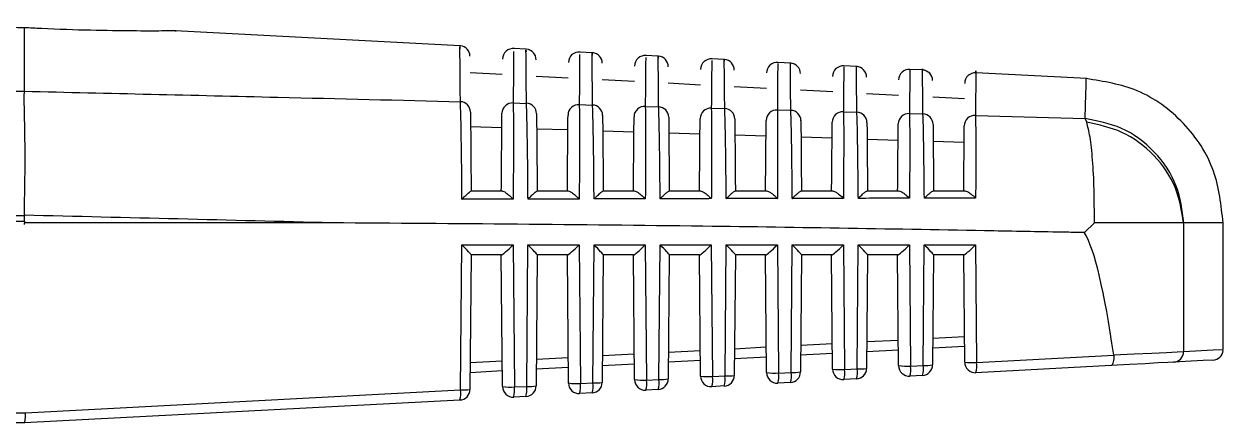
# Model space of a CAD drawing. Extents: x 2 to 136, y 1 to 99.
# Drawn here: x 61.156 to 62.281, y 88.839 to 89.213 of the extents above; entities that cross this region are included whole.
import ezdxf

# ---------------------------------------------------------------- set-up
doc = ezdxf.new("R2010")
doc.units = 0
doc.header["$MEASUREMENT"] = 0
doc.layers.add('OBJECT', color=7, linetype='CONTINUOUS')

msp = doc.modelspace()

# ---------------------------------------------------------------- linework, layer by layer
at = {"layer": 'OBJECT'}
for p, q in [((61.1564, 89.1497), (61.1564, 89.2092)), ((61.5653, 89.1923), (61.2978, 89.2064)), ((61.6273, 89.1891), (61.6157, 89.1897)), ((61.6893, 89.1858), (61.6777, 89.1864)), ((61.7513, 89.1826), (61.7396, 89.1832)), ((61.8134, 89.1793), (61.8016, 89.1799)), ((61.8754, 89.1761), (61.8635, 89.1767)), ((61.9374, 89.1728), (61.9255, 89.1735)), ((61.6049, 89.1653), (61.5748, 89.1668)), ((61.6669, 89.162), (61.6368, 89.1636)), ((61.9994, 89.1696), (61.9874, 89.1702)), ((62.1534, 89.1615), (62.0494, 89.167)), ((61.0319, 89.1496), (61.1564, 89.1496)), ((61.1564, 89.1496), (61.1564, 89.1497)), ((61.7291, 89.1588), (61.6986, 89.1603)), ((61.791, 89.1555), (61.7607, 89.1571)), ((61.853, 89.1523), (61.8227, 89.1538)), ((61.915, 89.149), (61.8847, 89.1506)), ((61.6151, 89.1387), (61.6276, 89.1383)), ((61.9768, 89.1458), (61.9469, 89.1473)), ((62.0387, 89.1425), (62.009, 89.1441)), ((61.6771, 89.1371), (61.6896, 89.1367)), ((61.7391, 89.1354), (61.7517, 89.1351)), ((61.8011, 89.1338), (61.8137, 89.1335)), ((61.8631, 89.1321), (61.8757, 89.1318)), ((61.9251, 89.1304), (61.9377, 89.1301)), ((61.9871, 89.1287), (61.9997, 89.1284)), ((61.5752, 89.1165), (61.6045, 89.1156)), ((62.049, 89.127), (62.152, 89.124)), ((62.1534, 89.1207), (62.152, 89.124)), ((61.6372, 89.1146), (61.6665, 89.1137)), ((61.6992, 89.1126), (61.7285, 89.1117)), ((61.7613, 89.1107), (61.7904, 89.1098)), ((61.8233, 89.1088), (61.8524, 89.1078)), ((61.8853, 89.1068), (61.9144, 89.1059)), ((61.9473, 89.1048), (61.9764, 89.1039)), ((62.0093, 89.1028), (62.0384, 89.1019)), ((61.5756, 89.0563), (61.6047, 89.0563)), ((61.6376, 89.0563), (61.6668, 89.0563)), ((61.6996, 89.0563), (61.7288, 89.0563)), ((61.7616, 89.0563), (61.7909, 89.0563)), ((61.8235, 89.0563), (61.853, 89.0563)), ((61.8855, 89.0563), (61.915, 89.0563)), ((61.9475, 89.0563), (61.9771, 89.0563)), ((62.0094, 89.0563), (62.0392, 89.0563)), ((61.1564, 89.033), (61.0314, 89.033)), ((61.0314, 89.0278), (61.1564, 89.0278)), ((61.1564, 89.0278), (61.1564, 89.033)), ((61.445, 89.0263), (61.1564, 89.0263)), ((62.1606, 89.0263), (62.1514, 89.0172)), ((62.2443, 89.0263), (62.2443, 88.9057)), ((62.2447, 89.0263), (62.2443, 89.0263)), ((62.2814, 88.9077), (62.2814, 89.0267)), ((61.5658, 88.8698), (61.567, 89.0057)), ((61.567, 89.0057), (61.6151, 89.0057)), ((61.6151, 89.0057), (61.6163, 88.8725)), ((61.6279, 88.8731), (61.629, 89.0057)), ((61.629, 89.0057), (61.6771, 89.0057)), ((61.6771, 89.0057), (61.6782, 88.8757)), ((61.6899, 88.8764), (61.691, 89.0057)), ((61.691, 89.0057), (61.7391, 89.0057)), ((61.7391, 89.0057), (61.7402, 88.879)), ((61.7519, 88.8796), (61.753, 89.0057)), ((61.753, 89.0057), (61.8011, 89.0057)), ((61.8011, 89.0057), (61.8022, 88.8823)), ((61.814, 88.8829), (61.815, 89.0057)), ((61.815, 89.0057), (61.8631, 89.0057)), ((61.8631, 89.0057), (61.8642, 88.8856)), ((61.876, 88.8862), (61.877, 89.0057)), ((61.877, 89.0057), (61.9251, 89.0057)), ((61.9251, 89.0057), (61.9261, 88.8888)), ((61.938, 88.8895), (61.939, 89.0057)), ((61.939, 89.0057), (61.9871, 89.0057)), ((61.9871, 89.0057), (61.9881, 88.8921)), ((62, 88.8927), (62.001, 89.0057)), ((62.001, 89.0057), (62.0491, 89.0057)), ((62.0491, 89.0057), (62.0501, 88.8954)), ((61.5757, 88.9963), (61.5746, 88.8702)), ((61.6041, 88.9963), (61.5757, 88.9963)), ((61.6051, 88.8729), (61.604, 88.9963)), ((61.6377, 88.9963), (61.6367, 88.8735)), ((61.6661, 88.9963), (61.6377, 88.9963)), ((61.667, 88.8762), (61.666, 88.9963)), ((61.6997, 88.9963), (61.6987, 88.8768)), ((61.7281, 88.9963), (61.6997, 88.9963)), ((61.729, 88.8795), (61.728, 88.9963)), ((61.7617, 88.9963), (61.7607, 88.8801)), ((61.7901, 88.9963), (61.7617, 88.9963)), ((61.791, 88.8827), (61.79, 88.9963)), ((61.8237, 88.9963), (61.8227, 88.8833)), ((61.8521, 88.9963), (61.8237, 88.9963)), ((61.8529, 88.886), (61.852, 88.9963)), ((61.8857, 88.9963), (61.8848, 88.8866)), ((61.9141, 88.9963), (61.8857, 88.9963)), ((61.9149, 88.8893), (61.914, 88.9963)), ((61.9477, 88.9963), (61.9468, 88.8899)), ((61.9761, 88.9963), (61.9477, 88.9963)), ((61.9769, 88.8925), (61.976, 88.9963)), ((62.0097, 88.9963), (62.0088, 88.8932)), ((62.0381, 88.9963), (62.0097, 88.9963)), ((62.0389, 88.8958), (62.038, 88.9963)), ((61.885, 88.9117), (61.9147, 88.9133)), ((61.947, 88.915), (61.9767, 88.9165)), ((62.009, 88.9182), (62.0386, 88.9198)), ((61.6989, 88.9019), (61.7288, 88.9035)), ((61.7609, 88.9051), (61.7908, 88.9067)), ((61.823, 88.9084), (61.8527, 88.91)), ((61.9148, 88.9038), (61.8849, 88.9023)), ((61.9768, 88.9071), (61.9469, 88.9055)), ((62.0387, 88.9104), (62.009, 88.9088)), ((62.0501, 88.8954), (62.1788, 88.9022)), ((62.1788, 88.9022), (62.1787, 88.9025)), ((61.5748, 88.8953), (61.6048, 88.8969)), ((61.6669, 88.8908), (61.6368, 88.8892)), ((61.6369, 88.8986), (61.6668, 88.9002)), ((61.7289, 88.894), (61.6988, 88.8924)), ((61.7908, 88.8973), (61.7609, 88.8957)), ((61.8528, 88.9006), (61.8229, 88.899)), ((61.9881, 88.8921), (62, 88.8927)), ((62.1764, 88.8926), (62.0494, 88.8859)), ((61.6049, 88.8875), (61.5748, 88.8859)), ((61.7402, 88.879), (61.7519, 88.8796)), ((61.8022, 88.8823), (61.814, 88.8829)), ((61.8642, 88.8856), (61.876, 88.8862)), ((61.9373, 88.88), (61.9254, 88.8794)), ((61.9261, 88.8888), (61.938, 88.8895)), ((61.9994, 88.8833), (61.9874, 88.8826)), ((61.1573, 88.8482), (61.5658, 88.8698)), ((61.6163, 88.8725), (61.6279, 88.8731)), ((61.6782, 88.8757), (61.6899, 88.8764)), ((61.7512, 88.8702), (61.7395, 88.8696)), ((61.8133, 88.8735), (61.8015, 88.8728)), ((61.8753, 88.8767), (61.8635, 88.8761)), ((61.5652, 88.8603), (61.1564, 88.8388)), ((61.6272, 88.8636), (61.6156, 88.863)), ((61.6892, 88.8669), (61.6776, 88.8663)), ((61.1178, 88.8482), (61.1573, 88.8482)), ((61.1564, 88.8388), (61.1172, 88.8388)), ((61.1564, 88.8388), (61.1564, 88.8388))]:
    msp.add_line(p, q, dxfattribs=at)
at = {"layer": 'OBJECT', "flags": 128}
for points in [[(62.1787, 88.9025), (62.1979, 88.9035), (62.2146, 88.9043), (62.2282, 88.9049), (62.2382, 88.9054), (62.2443, 88.9057)], [(62.2443, 88.9057), (62.2721, 88.9072), (62.2814, 88.9077)], [(62.235, 88.8957), (62.2295, 88.8954), (62.2206, 88.895), (62.2084, 88.8943), (62.1935, 88.8935), (62.1764, 88.8926)], [(62.2719, 88.8977), (62.2719, 88.8977), (62.2626, 88.8972), (62.235, 88.8957)]]:
    msp.add_lwpolyline(points, dxfattribs=at)
at = {"layer": 'OBJECT'}
for centre, radius, start, end in [((61.5646, 89.1824), 0.01, 0.5, 83.0416), ((61.6151, 89.1797), 0.01, 83.4921, 179.5), ((61.6267, 89.1791), 0.01, 0.5, 83.5539), ((61.677, 89.1765), 0.01, 83.9559, 179.5), ((61.6887, 89.1759), 0.01, 0.5, 84.0669), ((61.739, 89.1732), 0.01, 84.469, 179.5), ((61.7507, 89.1726), 0.01, 0.5, 84.5807), ((61.801, 89.17), 0.01, 85.0037, 179.5), ((61.8127, 89.1694), 0.01, 0.5, 85.0953), ((61.8629, 89.1667), 0.01, 85.5116, 179.5), ((61.8748, 89.1661), 0.01, 0.5, 85.6107), ((61.9249, 89.1635), 0.01, 86.0214, 179.5), ((61.9368, 89.1628), 0.01, 0.5, 86.1269), ((61.9869, 89.1602), 0.01, 86.5331, 179.5), ((61.9988, 89.1596), 0.01, 0.5, 86.6441), ((62.0489, 89.157), 0.01, 86.9496, 179.5), ((61.5652, 89.13), 0.00987, 1.134, 87.7412), ((61.6145, 89.1288), 0.0099, 86.3725, 178.7897), ((61.6272, 89.1285), 0.00987, 1.1135, 87.7191), ((61.6765, 89.1272), 0.0099, 86.3922, 178.8115), ((61.6892, 89.1269), 0.00987, 1.0943, 87.6966), ((61.7385, 89.1256), 0.00991, 86.4108, 178.8338), ((61.7512, 89.1252), 0.00988, 1.0784, 87.6709), ((61.8005, 89.1239), 0.00991, 86.4286, 178.8557), ((61.8133, 89.1236), 0.00988, 1.0553, 87.6532), ((61.8625, 89.1222), 0.00991, 86.4477, 178.8788), ((61.8753, 89.1219), 0.00989, 1.0368, 87.6311), ((61.9245, 89.1205), 0.00991, 86.4666, 178.8996), ((61.9373, 89.1202), 0.00989, 1.0189, 87.61), ((61.9864, 89.1188), 0.00992, 86.4849, 178.9201), ((61.9993, 89.1185), 0.00989, 1.003, 87.587), ((62.0484, 89.1171), 0.00992, 86.5029, 178.941), ((62.2344, 88.9056), 0.00991, 273.4746, 0.5507), ((62.2714, 88.9077), 0.01, 273.0226, 355.0653), ((61.9846, 88.9465), 0.0545, 261.8662, 273.6814), ((61.9869, 88.8926), 0.01, 180.5, 273.0226), ((61.968, 88.8888), 0.0204, 342.3758, 9.2843), ((61.9988, 88.8933), 0.01, 273.0226, 359.5), ((61.9799, 88.8895), 0.0204, 342.3855, 9.2745), ((62.0024, 88.9337), 0.041, 266.6857, 279.0007), ((62.0466, 88.9498), 0.0545, 261.8661, 273.6815), ((62.0489, 88.8959), 0.01, 180.5, 273.0226), ((62.0299, 88.8921), 0.0204, 342.3859, 9.2742), ((61.7367, 88.9334), 0.0545, 261.8662, 273.6814), ((61.739, 88.8795), 0.01, 180.5, 273.0226), ((61.7507, 88.8802), 0.01, 273.0226, 359.5), ((61.7318, 88.8763), 0.0204, 342.3864, 9.2738), ((61.7543, 88.9206), 0.041, 266.6838, 279.0007), ((61.7987, 88.9367), 0.0545, 261.8661, 273.6815), ((61.801, 88.8828), 0.01, 180.5, 273.0226), ((61.7821, 88.879), 0.0204, 342.3859, 9.2742), ((61.8127, 88.8834), 0.01, 273.0226, 359.5), ((61.7938, 88.8796), 0.0204, 342.383, 9.2806), ((61.8163, 88.9238), 0.041, 266.687, 278.9994), ((61.8607, 88.94), 0.0545, 261.8667, 273.6809), ((61.8629, 88.8861), 0.01, 180.5, 273.0226), ((61.844, 88.8823), 0.0204, 342.3832, 9.2805), ((61.8748, 88.8867), 0.01, 273.0226, 359.5), ((61.8559, 88.8829), 0.0204, 342.3855, 9.2745), ((61.8784, 88.9271), 0.041, 266.687, 278.9975), ((61.9226, 88.9433), 0.0545, 261.8665, 273.6811), ((61.9249, 88.8894), 0.01, 180.5, 273.0226), ((61.906, 88.8855), 0.0204, 342.3832, 9.2805), ((61.9368, 88.89), 0.01, 273.0226, 359.5), ((61.9179, 88.8862), 0.0204, 342.3832, 9.2805), ((61.9404, 88.9304), 0.041, 266.6836, 279.001), ((61.5646, 88.8703), 0.01, 273.0226, 359.5), ((61.5457, 88.8665), 0.0204, 342.3828, 9.2808), ((61.5682, 88.9107), 0.041, 266.6868, 278.9977), ((61.6128, 88.9269), 0.0545, 261.8661, 273.6815), ((61.6151, 88.873), 0.01, 180.5, 273.0226), ((61.5961, 88.8692), 0.0204, 342.3859, 9.2742), ((61.6267, 88.8736), 0.01, 273.0226, 359.5), ((61.6077, 88.8698), 0.0204, 342.3859, 9.2742), ((61.6302, 88.914), 0.041, 266.6838, 279.0007), ((61.6747, 88.9302), 0.0545, 261.8665, 273.6811), ((61.677, 88.8763), 0.01, 180.5, 273.0226), ((61.6581, 88.8725), 0.0204, 342.3832, 9.2805), ((61.6887, 88.8769), 0.01, 273.0226, 359.5), ((61.6698, 88.8731), 0.0204, 342.3828, 9.2808), ((61.6923, 88.9173), 0.041, 266.687, 278.9994), ((61.7201, 88.8757), 0.0204, 342.3832, 9.2805)]:
    msp.add_arc(centre, radius, start, end, dxfattribs=at)
for centre, major_axis, ratio, start_param, end_param in [((62.1344, 89.0278), (0.9787, 0.0064), 0.122438, 3.101128, 3.114217), ((62.1337, 89.033), (0.9773, 0), 0.122785, 3.138252, 3.141593), ((57.138, 86.9638), (19.0675, 0), 0.111038, 1.342949, 1.358461), ((62.1337, 89.0278), (0.9773, 0), 0.122785, 3.141593, 3.154684), ((62.1263, 86.7365), (0.0147, 2.2897), 0.052015, 5.95327, 6.194383), ((61.5658, 89.0063), (-0.00991, 0.00999), 0.035372, 3.176643, 4.624979), ((61.6139, 89.0063), (0.00988, 0.00996), 0.087934, 3.228543, 4.746979), ((61.6278, 89.0063), (-0.00991, 0.00999), 0.035372, 3.176643, 4.624979), ((61.6759, 89.0063), (0.00988, 0.00996), 0.087934, 3.228543, 4.746979), ((61.6898, 89.0063), (-0.00991, 0.00999), 0.035372, 3.176643, 4.624979), ((61.7379, 89.0063), (0.00988, 0.00996), 0.087934, 3.228543, 4.746979), ((61.7518, 89.0063), (-0.00991, 0.00999), 0.035372, 3.176643, 4.624979), ((61.7999, 89.0063), (0.00988, 0.00996), 0.087934, 3.228543, 4.746979), ((61.8138, 89.0063), (-0.00991, 0.00999), 0.035372, 3.176643, 4.624979), ((61.8619, 89.0063), (0.00988, 0.00996), 0.087934, 3.228543, 4.746979), ((61.8758, 89.0063), (-0.00991, 0.00999), 0.035372, 3.176643, 4.624979), ((61.9239, 89.0063), (0.00988, 0.00996), 0.087934, 3.228543, 4.746979), ((61.9378, 89.0063), (-0.00991, 0.00999), 0.035372, 3.176643, 4.624979), ((61.9859, 89.0063), (0.00988, 0.00996), 0.087934, 3.228543, 4.746979), ((61.9998, 89.0063), (-0.00991, 0.00999), 0.035372, 3.176643, 4.624979), ((62.0479, 89.0063), (0.00988, 0.00996), 0.087934, 3.228543, 4.746979), ((61.1561, 88.8488), (-0.00026, 0.01), 0.120424, 3.14477, 4.656852)]:
    msp.add_ellipse(centre, major_axis=major_axis, ratio=ratio, start_param=start_param, end_param=end_param, dxfattribs=at)
for points, knots in [([(61.1564, 89.2092), (61.1404, 89.2093), (61.1084, 89.2095), (61.0658, 89.2109), (61.0422, 89.2121), (61.0329, 89.2126), (61.0316, 89.2127)], [0, 0, 0, 0, 0.315568, 0.631102, 0.947588, 1, 1, 1, 1]), ([(61.2978, 89.2062), (61.2983, 89.2062), (61.3003, 89.2063), (61.2873, 89.2061), (61.2598, 89.2061), (61.2196, 89.2066), (61.183, 89.2078), (61.1617, 89.2089), (61.1564, 89.2092)], [0, 0, 0, 0, 0.06941, 0.284852, 0.500141, 0.714749, 0.928344, 1, 1, 1, 1]), ([(61.5656, 89.1399), (61.5656, 89.1413), (61.5655, 89.1484), (61.5653, 89.1744), (61.5651, 89.1958), (61.5652, 89.1903), (61.5652, 89.1893)], [0, 0, 0, 0, 0.04133, 0.206679, 0.869686, 1, 1, 1, 1]), ([(61.6156, 89.187), (61.6156, 89.1865), (61.6155, 89.1852), (61.6153, 89.1554), (61.6151, 89.1387)], [0, 0, 0, 0, 0.436769, 1, 1, 1, 1]), ([(61.6276, 89.1383), (61.6276, 89.1397), (61.6275, 89.1467), (61.6273, 89.1722), (61.6271, 89.1928), (61.6272, 89.1873), (61.6272, 89.1865)], [0, 0, 0, 0, 0.0420413, 0.2102318, 0.8846414, 1, 1, 1, 1]), ([(61.6775, 89.1841), (61.6775, 89.1834), (61.6775, 89.1817), (61.6773, 89.1529), (61.6771, 89.1371)], [0, 0, 0, 0, 0.448482, 1, 1, 1, 1]), ([(61.6896, 89.1367), (61.6896, 89.1381), (61.6896, 89.145), (61.6893, 89.17), (61.6892, 89.1898), (61.6892, 89.1843), (61.6892, 89.1836)], [0, 0, 0, 0, 0.042777, 0.213907, 0.900112, 1, 1, 1, 1]), ([(61.7517, 89.1351), (61.7516, 89.1365), (61.7516, 89.1432), (61.7514, 89.1677), (61.7512, 89.1867), (61.7512, 89.1813), (61.7513, 89.1808)], [0, 0, 0, 0, 0.043537, 0.217711, 0.916125, 1, 1, 1, 1]), ([(61.7395, 89.1813), (61.7395, 89.1804), (61.7395, 89.1784), (61.7392, 89.1506), (61.7391, 89.1354)], [0, 0, 0, 0, 0.456429, 1, 1, 1, 1]), ([(61.8015, 89.1784), (61.8015, 89.1774), (61.8015, 89.1752), (61.8012, 89.1483), (61.8011, 89.1338)], [0, 0, 0, 0, 0.461446, 1, 1, 1, 1]), ([(61.8137, 89.1335), (61.8137, 89.1348), (61.8136, 89.1415), (61.8134, 89.1655), (61.8132, 89.1837), (61.8133, 89.1784), (61.8133, 89.1779)], [0, 0, 0, 0, 0.0443252, 0.2216513, 0.9327103, 1, 1, 1, 1]), ([(61.8635, 89.1756), (61.8634, 89.1744), (61.8634, 89.1719), (61.8632, 89.1459), (61.8631, 89.1321)], [0, 0, 0, 0, 0.470225, 1, 1, 1, 1]), ([(61.8757, 89.1318), (61.8757, 89.1331), (61.8756, 89.1397), (61.8754, 89.1632), (61.8753, 89.1807), (61.8753, 89.1754), (61.8753, 89.175)], [0, 0, 0, 0, 0.045141, 0.225735, 0.949898, 1, 1, 1, 1]), ([(61.9254, 89.1727), (61.9254, 89.1714), (61.9254, 89.1685), (61.9252, 89.1435), (61.9251, 89.1304)], [0, 0, 0, 0, 0.479307, 1, 1, 1, 1]), ([(61.9377, 89.1301), (61.9377, 89.1314), (61.9376, 89.1378), (61.9374, 89.1609), (61.9373, 89.1776), (61.9373, 89.1724), (61.9373, 89.1722)], [0, 0, 0, 0, 0.045988, 0.22997, 0.967722, 1, 1, 1, 1]), ([(61.9997, 89.1284), (61.9997, 89.1296), (61.9996, 89.136), (61.9994, 89.1585), (61.9993, 89.1746), (61.9994, 89.1694), (61.9994, 89.1693)], [0, 0, 0, 0, 0.046867, 0.234363, 0.98622, 1, 1, 1, 1]), ([(62.0494, 89.1669), (62.0494, 89.1669), (62.0494, 89.172), (62.0493, 89.159), (62.0491, 89.1376), (62.049, 89.127)], [0, 0, 0, 0, 0.001446, 0.500723, 1, 1, 1, 1]), ([(61.9874, 89.1699), (61.9874, 89.1683), (61.9874, 89.1652), (61.9872, 89.1411), (61.9871, 89.1287)], [0, 0, 0, 0, 0.488709, 1, 1, 1, 1]), ([(62.152, 89.124), (62.1523, 89.1349), (62.1529, 89.1568), (62.153, 89.1599), (62.153, 89.1615)], [0, 0, 0, 0, 0.496376, 1, 1, 1, 1]), ([(62.2814, 89.0263), (62.2796, 89.0428), (62.2759, 89.0771), (62.2465, 89.1217), (62.2034, 89.1534), (62.1694, 89.1589), (62.153, 89.1615)], [0, 0, 0, 0, 0.240773, 0.5, 0.759226, 1, 1, 1, 1]), ([(61.1564, 89.0334), (61.1566, 89.0469), (61.1572, 89.0739), (61.157, 89.1095), (61.1562, 89.1369), (61.1563, 89.1455), (61.1564, 89.1496)], [0, 0, 0, 0, 0.253584, 0.507164, 0.760847, 1, 1, 1, 1]), ([(61.1564, 89.1497), (61.2357, 89.1478), (61.3721, 89.1447), (61.5085, 89.1413), (61.5656, 89.1399)], [0, 0, 0, 0, 0.58145, 1, 1, 1, 1]), ([(61.5671, 89.0484), (61.567, 89.051), (61.567, 89.0602), (61.5668, 89.0815), (61.5664, 89.1092), (61.566, 89.1309), (61.5657, 89.1373), (61.5656, 89.1399)], [0, 0, 0, 0, 0.0597752, 0.2071601, 0.5014107, 0.7959341, 1, 1, 1, 1]), ([(61.6151, 89.1387), (61.6152, 89.1369), (61.6153, 89.1316), (61.6154, 89.1132), (61.6154, 89.0851), (61.6152, 89.0621), (61.6152, 89.0511), (61.6151, 89.0485)], [0, 0, 0, 0, 0.148505, 0.448597, 0.748256, 0.940445, 1, 1, 1, 1]), ([(61.6291, 89.0485), (61.629, 89.0511), (61.629, 89.0602), (61.6288, 89.0814), (61.6284, 89.1087), (61.628, 89.1297), (61.6277, 89.1359), (61.6276, 89.1383)], [0, 0, 0, 0, 0.059496, 0.20846, 0.505894, 0.803609, 1, 1, 1, 1]), ([(61.5751, 89.1302), (61.5751, 89.1264), (61.5752, 89.1186), (61.5754, 89.0924), (61.5756, 89.0686), (61.5757, 89.0563)], [0, 0, 0, 0, 0.324207, 0.64849, 1, 1, 1, 1]), ([(61.604, 89.0563), (61.6041, 89.0675), (61.6043, 89.0901), (61.6045, 89.1166), (61.6046, 89.1248), (61.6046, 89.129)], [0, 0, 0, 0, 0.324373, 0.648691, 1, 1, 1, 1]), ([(61.6371, 89.1287), (61.6371, 89.1248), (61.6372, 89.1171), (61.6374, 89.0913), (61.6376, 89.0681), (61.6377, 89.0563)], [0, 0, 0, 0, 0.328087, 0.656252, 1, 1, 1, 1]), ([(61.666, 89.0563), (61.6661, 89.0674), (61.6663, 89.0898), (61.6665, 89.1156), (61.6666, 89.1234), (61.6666, 89.1274)], [0, 0, 0, 0, 0.328437, 0.656814, 1, 1, 1, 1]), ([(61.6771, 89.1371), (61.6772, 89.1353), (61.6773, 89.1301), (61.6774, 89.1118), (61.6774, 89.0841), (61.6772, 89.0617), (61.6772, 89.0512), (61.6771, 89.0486)], [0, 0, 0, 0, 0.150135, 0.453531, 0.756488, 0.940721, 1, 1, 1, 1]), ([(61.6911, 89.0487), (61.691, 89.0512), (61.691, 89.0602), (61.6908, 89.0812), (61.6904, 89.1083), (61.69, 89.1286), (61.6897, 89.1345), (61.6896, 89.1367)], [0, 0, 0, 0, 0.0592181, 0.2098317, 0.5105953, 0.8116536, 1, 1, 1, 1]), ([(61.6991, 89.1271), (61.6991, 89.1233), (61.6992, 89.1156), (61.6994, 89.0903), (61.6996, 89.0676), (61.6997, 89.0563)], [0, 0, 0, 0, 0.332168, 0.664412, 1, 1, 1, 1]), ([(61.7391, 89.1354), (61.7392, 89.1337), (61.7393, 89.1286), (61.7394, 89.1104), (61.7394, 89.0831), (61.7392, 89.0612), (61.7392, 89.0513), (61.7391, 89.0488)], [0, 0, 0, 0, 0.151845, 0.458695, 0.765102, 0.940995, 1, 1, 1, 1]), ([(61.7531, 89.0488), (61.753, 89.0513), (61.753, 89.0602), (61.7528, 89.0811), (61.7524, 89.1079), (61.752, 89.1274), (61.7517, 89.133), (61.7517, 89.1351)], [0, 0, 0, 0, 0.058943, 0.211284, 0.515533, 0.820091, 1, 1, 1, 1]), ([(61.8011, 89.1338), (61.8011, 89.1321), (61.8013, 89.127), (61.8014, 89.1089), (61.8013, 89.0821), (61.8012, 89.0608), (61.8012, 89.0514), (61.8011, 89.049)], [0, 0, 0, 0, 0.1536344, 0.4641048, 0.7741282, 0.941266, 1, 1, 1, 1]), ([(61.8151, 89.049), (61.815, 89.0514), (61.815, 89.0603), (61.8148, 89.0809), (61.8144, 89.1074), (61.814, 89.1262), (61.8137, 89.1316), (61.8137, 89.1335)], [0, 0, 0, 0, 0.0586706, 0.212823, 0.5207278, 0.8289547, 1, 1, 1, 1]), ([(61.8631, 89.1321), (61.8631, 89.1305), (61.8633, 89.1254), (61.8634, 89.1075), (61.8633, 89.0811), (61.8632, 89.0604), (61.8632, 89.0515), (61.8631, 89.0491)], [0, 0, 0, 0, 0.1555102, 0.469778, 0.7835905, 0.9415333, 1, 1, 1, 1]), ([(61.8771, 89.0491), (61.877, 89.0515), (61.877, 89.0603), (61.8768, 89.0808), (61.8764, 89.1069), (61.876, 89.125), (61.8758, 89.13), (61.8757, 89.1318)], [0, 0, 0, 0, 0.058402, 0.214452, 0.526192, 0.838269, 1, 1, 1, 1]), ([(61.9251, 89.1304), (61.9251, 89.1288), (61.9253, 89.1238), (61.9254, 89.106), (61.9253, 89.08), (61.9252, 89.0599), (61.9252, 89.0516), (61.9251, 89.0493)], [0, 0, 0, 0, 0.157483, 0.475733, 0.793525, 0.941799, 1, 1, 1, 1]), ([(61.9391, 89.0493), (61.939, 89.0516), (61.939, 89.0603), (61.9387, 89.0806), (61.9384, 89.1064), (61.938, 89.1237), (61.9378, 89.1285), (61.9377, 89.1301)], [0, 0, 0, 0, 0.058136, 0.216179, 0.531949, 0.848067, 1, 1, 1, 1]), ([(61.9871, 89.1287), (61.9871, 89.1271), (61.9872, 89.1222), (61.9874, 89.1044), (61.9873, 89.079), (61.9872, 89.0595), (61.9872, 89.0517), (61.9871, 89.0494)], [0, 0, 0, 0, 0.159552, 0.48199, 0.803962, 0.94206, 1, 1, 1, 1]), ([(62.0011, 89.0495), (62.001, 89.0517), (62.001, 89.0603), (62.0007, 89.0804), (62.0004, 89.1058), (62, 89.1224), (61.9998, 89.127), (61.9997, 89.1284)], [0, 0, 0, 0, 0.0578731, 0.218012, 0.5380172, 0.8583869, 1, 1, 1, 1]), ([(61.728, 89.0563), (61.7281, 89.0674), (61.7283, 89.0896), (61.7285, 89.1145), (61.7286, 89.122), (61.7286, 89.1258)], [0, 0, 0, 0, 0.332714, 0.665367, 1, 1, 1, 1]), ([(61.7611, 89.1254), (61.7612, 89.1217), (61.7612, 89.1141), (61.7614, 89.0892), (61.7616, 89.0671), (61.7617, 89.0563)], [0, 0, 0, 0, 0.336461, 0.673002, 1, 1, 1, 1]), ([(61.79, 89.0563), (61.7901, 89.0673), (61.7903, 89.0893), (61.7905, 89.1134), (61.7905, 89.1206), (61.7906, 89.1241)], [0, 0, 0, 0, 0.337222, 0.674381, 1, 1, 1, 1]), ([(61.8231, 89.1238), (61.8232, 89.12), (61.8232, 89.1126), (61.8235, 89.0881), (61.8236, 89.0666), (61.8237, 89.0563)], [0, 0, 0, 0, 0.3409859, 0.6820537, 1, 1, 1, 1]), ([(61.852, 89.0563), (61.8521, 89.0672), (61.8523, 89.089), (61.8525, 89.1123), (61.8525, 89.1191), (61.8526, 89.1224)], [0, 0, 0, 0, 0.341979, 0.68389, 1, 1, 1, 1]), ([(61.8852, 89.1221), (61.8852, 89.1184), (61.8853, 89.111), (61.8855, 89.0869), (61.8856, 89.0661), (61.8857, 89.0563)], [0, 0, 0, 0, 0.345759, 0.691604, 1, 1, 1, 1]), ([(61.914, 89.0563), (61.9141, 89.0671), (61.9143, 89.0887), (61.9145, 89.1111), (61.9145, 89.1177), (61.9145, 89.1207)], [0, 0, 0, 0, 0.347004, 0.693942, 1, 1, 1, 1]), ([(61.9472, 89.1204), (61.9472, 89.1167), (61.9473, 89.1095), (61.9475, 89.0858), (61.9476, 89.0656), (61.9477, 89.0563)], [0, 0, 0, 0, 0.350807, 0.701697, 1, 1, 1, 1]), ([(61.976, 89.0563), (61.9761, 89.067), (61.9763, 89.0884), (61.9764, 89.1099), (61.9765, 89.1162), (61.9765, 89.119)], [0, 0, 0, 0, 0.3523261, 0.704581, 1, 1, 1, 1]), ([(62.0092, 89.1186), (62.0092, 89.115), (62.0093, 89.1078), (62.0095, 89.0846), (62.0097, 89.065), (62.0097, 89.0563)], [0, 0, 0, 0, 0.356147, 0.712376, 1, 1, 1, 1]), ([(62.038, 89.0563), (62.0381, 89.0669), (62.0383, 89.0881), (62.0384, 89.1087), (62.0385, 89.1146), (62.0385, 89.1172)], [0, 0, 0, 0, 0.357965, 0.715857, 1, 1, 1, 1]), ([(62.049, 89.127), (62.0491, 89.1254), (62.0492, 89.1205), (62.0493, 89.1029), (62.0493, 89.0779), (62.0492, 89.059), (62.0492, 89.0518), (62.0491, 89.0496)], [0, 0, 0, 0, 0.161729, 0.488571, 0.814942, 0.942319, 1, 1, 1, 1]), ([(62.2447, 89.0263), (62.2431, 89.038), (62.2398, 89.0623), (62.2184, 89.0941), (62.1877, 89.1172), (62.1636, 89.1218), (62.152, 89.124)], [0, 0, 0, 0, 0.24117, 0.5, 0.758828, 1, 1, 1, 1]), ([(62.1606, 89.0263), (62.1606, 89.037), (62.1606, 89.0583), (62.1591, 89.086), (62.1567, 89.1083), (62.1545, 89.1165), (62.1534, 89.1207)], [0, 0, 0, 0, 0.2499997, 0.4999993, 0.7500001, 1, 1, 1, 1]), ([(62.2443, 89.0263), (62.2425, 89.0374), (62.2389, 89.0604), (62.2179, 89.0908), (62.1881, 89.1132), (62.1647, 89.1182), (62.1534, 89.1207)], [0, 0, 0, 0, 0.241561, 0.499999, 0.758437, 1, 1, 1, 1]), ([(61.5671, 89.0484), (61.5671, 89.0484), (61.568, 89.0494), (61.5702, 89.0516), (61.5729, 89.0542), (61.5749, 89.0559), (61.5754, 89.0562), (61.5756, 89.0563)], [0, 0, 0, 0, 0.007749, 0.250693, 0.570356, 0.807216, 1, 1, 1, 1]), ([(61.6151, 89.0485), (61.6085, 89.0485), (61.5925, 89.0484), (61.5765, 89.0484), (61.5671, 89.0484)], [0, 0, 0, 0, 0.412559, 1, 1, 1, 1]), ([(61.6047, 89.0563), (61.6052, 89.0562), (61.6061, 89.056), (61.6086, 89.0544), (61.6116, 89.052), (61.614, 89.0497), (61.6151, 89.0485), (61.6151, 89.0485)], [0, 0, 0, 0, 0.199293, 0.397083, 0.700898, 0.992019, 1, 1, 1, 1]), ([(61.6291, 89.0485), (61.6291, 89.0486), (61.63, 89.0495), (61.632, 89.0516), (61.6347, 89.0541), (61.6368, 89.0559), (61.6374, 89.0562), (61.6376, 89.0563)], [0, 0, 0, 0, 0.007814, 0.231079, 0.559206, 0.802814, 1, 1, 1, 1]), ([(61.6771, 89.0486), (61.6705, 89.0486), (61.6545, 89.0486), (61.6385, 89.0485), (61.6291, 89.0485)], [0, 0, 0, 0, 0.412531, 1, 1, 1, 1]), ([(61.6668, 89.0563), (61.6673, 89.0562), (61.6684, 89.0559), (61.6711, 89.0541), (61.6741, 89.0516), (61.6763, 89.0495), (61.6771, 89.0487), (61.6771, 89.0486)], [0, 0, 0, 0, 0.203485, 0.450054, 0.7731, 0.99194, 1, 1, 1, 1]), ([(61.6911, 89.0487), (61.6911, 89.0487), (61.6919, 89.0495), (61.6939, 89.0516), (61.6965, 89.0541), (61.6987, 89.0559), (61.6993, 89.0562), (61.6996, 89.0563)], [0, 0, 0, 0, 0.0078825, 0.2106168, 0.547452, 0.7981673, 1, 1, 1, 1]), ([(61.7391, 89.0488), (61.7325, 89.0488), (61.7165, 89.0487), (61.7005, 89.0487), (61.6911, 89.0487)], [0, 0, 0, 0, 0.412496, 1, 1, 1, 1]), ([(61.7288, 89.0563), (61.7294, 89.0562), (61.7305, 89.0559), (61.7333, 89.0541), (61.7363, 89.0516), (61.7383, 89.0496), (61.7391, 89.0488), (61.7391, 89.0488)], [0, 0, 0, 0, 0.20748, 0.460446, 0.790801, 0.991849, 1, 1, 1, 1]), ([(61.7531, 89.0488), (61.7531, 89.0489), (61.7538, 89.0496), (61.7557, 89.0515), (61.7584, 89.054), (61.7606, 89.0559), (61.7613, 89.0562), (61.7616, 89.0563)], [0, 0, 0, 0, 0.0079497, 0.1892667, 0.5350694, 0.7932451, 1, 1, 1, 1]), ([(61.8011, 89.049), (61.7945, 89.0489), (61.7785, 89.0489), (61.7625, 89.0489), (61.7531, 89.0488)], [0, 0, 0, 0, 0.412465, 1, 1, 1, 1]), ([(61.7909, 89.0563), (61.7914, 89.0562), (61.7926, 89.0559), (61.7955, 89.0541), (61.7984, 89.0516), (61.8004, 89.0497), (61.8011, 89.049), (61.8011, 89.049)], [0, 0, 0, 0, 0.211696, 0.471314, 0.809145, 0.991767, 1, 1, 1, 1]), ([(61.8151, 89.049), (61.8151, 89.049), (61.8157, 89.0496), (61.8176, 89.0515), (61.8202, 89.054), (61.8226, 89.0559), (61.8232, 89.0562), (61.8235, 89.0563)], [0, 0, 0, 0, 0.008027, 0.167041, 0.522006, 0.788055, 1, 1, 1, 1]), ([(61.8631, 89.0491), (61.8565, 89.0491), (61.8405, 89.0491), (61.8245, 89.049), (61.8151, 89.049)], [0, 0, 0, 0, 0.412428, 1, 1, 1, 1]), ([(61.853, 89.0563), (61.8535, 89.0562), (61.8547, 89.0559), (61.8577, 89.0541), (61.8606, 89.0516), (61.8625, 89.0498), (61.8631, 89.0491), (61.8631, 89.0491)], [0, 0, 0, 0, 0.216118, 0.482656, 0.828148, 0.991661, 1, 1, 1, 1]), ([(61.8771, 89.0491), (61.8771, 89.0492), (61.8776, 89.0497), (61.8794, 89.0515), (61.882, 89.054), (61.8845, 89.0559), (61.8852, 89.0562), (61.8855, 89.0563)], [0, 0, 0, 0, 0.008103, 0.143838, 0.508237, 0.782538, 1, 1, 1, 1]), ([(61.9251, 89.0493), (61.9185, 89.0493), (61.9025, 89.0492), (61.8865, 89.0492), (61.8771, 89.0491)], [0, 0, 0, 0, 0.412395, 1, 1, 1, 1]), ([(61.915, 89.0563), (61.9156, 89.0562), (61.9169, 89.0559), (61.9199, 89.054), (61.9227, 89.0516), (61.9246, 89.0499), (61.9251, 89.0493), (61.9251, 89.0493)], [0, 0, 0, 0, 0.220763, 0.494549, 0.847831, 0.991565, 1, 1, 1, 1]), ([(61.9391, 89.0493), (61.9391, 89.0493), (61.9395, 89.0498), (61.9413, 89.0515), (61.9438, 89.0539), (61.9463, 89.0559), (61.9471, 89.0562), (61.9475, 89.0563)], [0, 0, 0, 0, 0.008214, 0.11971, 0.493733, 0.77673, 1, 1, 1, 1]), ([(61.9871, 89.0494), (61.9805, 89.0494), (61.9645, 89.0494), (61.9485, 89.0493), (61.9391, 89.0493)], [0, 0, 0, 0, 0.412352, 1, 1, 1, 1]), ([(61.9771, 89.0563), (61.9777, 89.0562), (61.979, 89.0559), (61.982, 89.054), (61.9849, 89.0517), (61.9866, 89.0499), (61.9871, 89.0495), (61.9871, 89.0494)], [0, 0, 0, 0, 0.225627, 0.506972, 0.868213, 0.991459, 1, 1, 1, 1]), ([(62.0011, 89.0495), (62.0011, 89.0495), (62.0014, 89.0498), (62.0031, 89.0515), (62.0056, 89.0539), (62.0082, 89.0559), (62.0091, 89.0561), (62.0094, 89.0563)], [0, 0, 0, 0, 0.008288, 0.094565, 0.478398, 0.770551, 1, 1, 1, 1]), ([(62.0491, 89.0496), (62.0425, 89.0496), (62.0265, 89.0495), (62.0105, 89.0495), (62.0011, 89.0495)], [0, 0, 0, 0, 0.412313, 1, 1, 1, 1]), ([(62.0392, 89.0563), (62.0398, 89.0561), (62.0412, 89.0559), (62.0443, 89.0539), (62.0471, 89.0516), (62.0488, 89.05), (62.0491, 89.0496), (62.0491, 89.0496)], [0, 0, 0, 0, 0.236909, 0.528785, 0.900012, 0.991346, 1, 1, 1, 1]), ([(62.1514, 89.0172), (62.1458, 89.0173), (62.1173, 89.0178), (61.9979, 89.02), (61.7682, 89.024), (61.5611, 89.0255), (61.445, 89.0263)], [0, 0, 0, 0, 0.024148, 0.120739, 0.507103, 1, 1, 1, 1]), ([(62.2443, 89.0263), (62.2414, 89.0263), (62.2358, 89.0263), (62.2166, 89.0263), (62.1915, 89.0263), (62.1709, 89.0263), (62.1606, 89.0263)], [0, 0, 0, 0, 0.250001, 0.499999, 0.750001, 1, 1, 1, 1]), ([(62.2814, 89.0263), (62.2798, 89.0263), (62.2768, 89.0263), (62.2554, 89.0263), (62.2447, 89.0263)], [0, 0, 0, 0, 0.5, 1, 1, 1, 1]), ([(62.1788, 88.9022), (62.1788, 88.9011), (62.1788, 88.8989), (62.1784, 88.896), (62.1778, 88.8938), (62.177, 88.8928), (62.1766, 88.8926), (62.1764, 88.8926), (62.1764, 88.8926)], [0, 0, 0, 0, 0.2192768, 0.4385033, 0.6592408, 0.8829816, 0.9858182, 1, 1, 1, 1])]:
    msp.add_open_spline(points, degree=3, knots=knots, dxfattribs=at)

doc.saveas('drawing.dxf')
